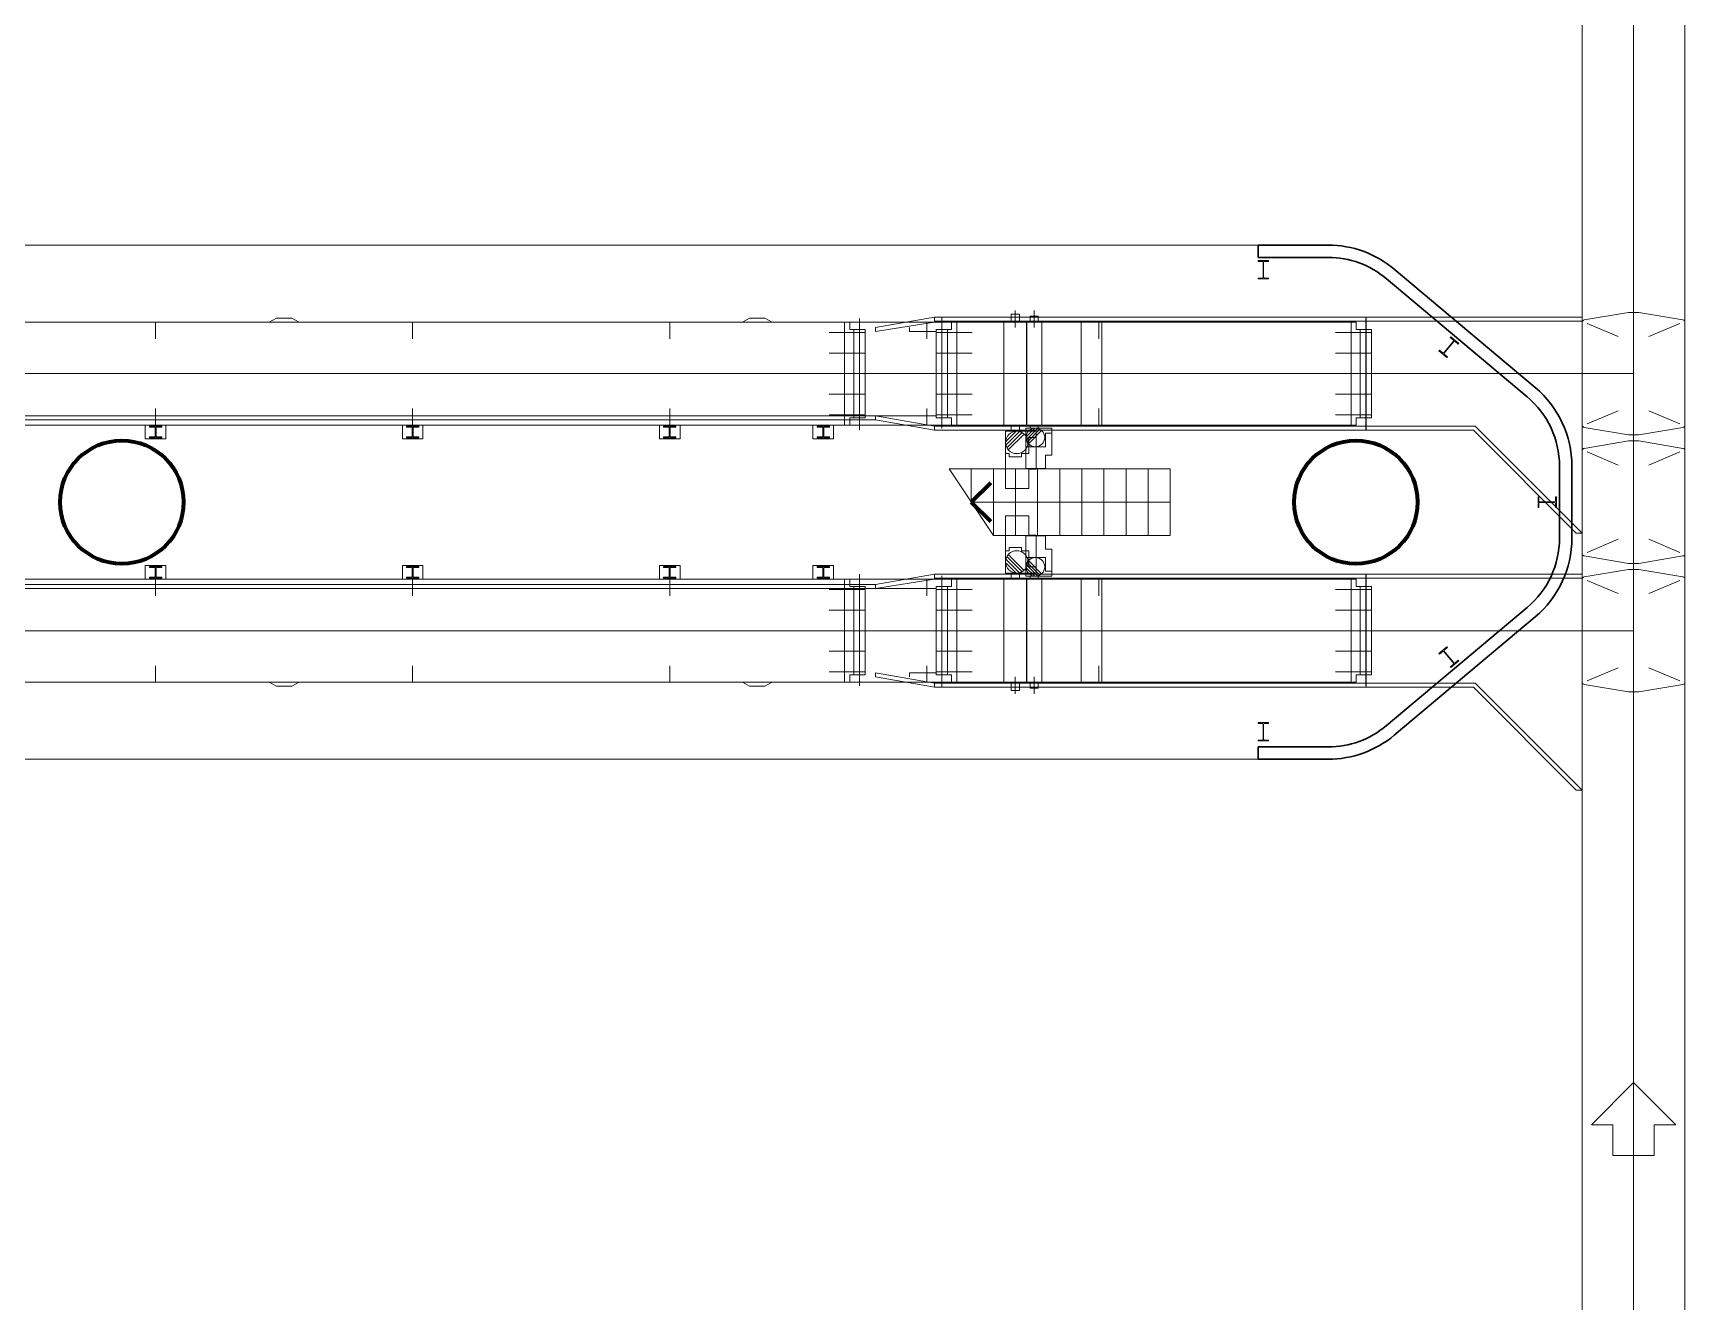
# Model space of a CAD drawing. Header units: metres. Extents: x 1807 to 3745, y 842 to 1968.
# Drawn here: x 3461.14 to 3477.2, y 1492.22 to 1504.56 of the extents above; entities that cross this region are included whole.
import ezdxf

# ---------------------------------------------------------------- set-up
doc = ezdxf.new("R2010")
doc.units = ezdxf.units.M
doc.header["$MEASUREMENT"] = 0
doc.layers.add('Level 1', color=7, linetype='Continuous', lineweight=0)

msp = doc.modelspace()

# ---------------------------------------------------------------- linework, layer by layer
at = {"layer": 'Level 1', "color": 7, "linetype": 'Continuous', "lineweight": 0}
for p, q in [((3476.2, 1576.091), (3476.2, 1451.2)), ((3477.2, 1576.091), (3477.2, 1451.2)), ((3473.73, 1502.5), (3448.37, 1502.5)), ((3475.743, 1501.116), (3474.373, 1502.266)), ((3463.503, 1501.79), (3463.434, 1501.75)), ((3463.503, 1501.79), (3463.653, 1501.79)), ((3463.723, 1501.75), (3463.653, 1501.79)), ((3468.103, 1501.79), (3468.034, 1501.75)), ((3468.103, 1501.79), (3468.253, 1501.79)), ((3468.323, 1501.75), (3468.253, 1501.79)), ((3469.903, 1501.8), (3469.328, 1501.7)), ((3474.1, 1501.8), (3469.903, 1501.8)), ((3469.903, 1501.8), (3469.903, 1501.75)), ((3470.648, 1501.83), (3470.648, 1501.76)), ((3470.728, 1501.83), (3470.648, 1501.83)), ((3470.728, 1501.83), (3470.728, 1501.76)), ((3470.912, 1501.81), (3470.832, 1501.81)), ((3470.832, 1501.81), (3470.832, 1501.76)), ((3470.912, 1501.81), (3470.912, 1501.76)), ((3474.1, 1501.8), (3474.82, 1501.8)), ((3474.1, 1501.8), (3474.1, 1500.7)), ((3474.82, 1501.8), (3476.2, 1501.8)), ((3476.65, 1501.845), (3476.221, 1501.773)), ((3476.75, 1501.845), (3476.65, 1501.845)), ((3476.699, 1501.874), (3476.701, 1501.876)), ((3476.701, 1501.874), (3476.699, 1501.876)), ((3476.75, 1501.845), (3477.179, 1501.773)), ((3473.953, 1501.75), (3448.147, 1501.75)), ((3462.328, 1501.75), (3462.328, 1501.59)), ((3464.828, 1501.75), (3464.828, 1501.59)), ((3467.328, 1501.75), (3467.328, 1501.59)), ((3469.228, 1501.65), (3468.878, 1501.65)), ((3469.078, 1501.75), (3469.028, 1501.75)), ((3469.078, 1501.68), (3469.078, 1501.75)), ((3469.228, 1501.68), (3469.078, 1501.68)), ((3469.228, 1500.82), (3469.228, 1501.68)), ((3469.328, 1501.66), (3469.903, 1501.75)), ((3469.328, 1501.7), (3469.328, 1501.66)), ((3469.659, 1501.7), (3469.659, 1501.66)), ((3469.918, 1501.66), (3469.659, 1501.66)), ((3469.828, 1501.75), (3469.828, 1501.59)), ((3474.1, 1501.76), (3469.903, 1501.76)), ((3469.919, 1501.68), (3469.919, 1500.82)), ((3469.919, 1501.68), (3470.069, 1501.68)), ((3469.919, 1501.65), (3470.269, 1501.65)), ((3470.068, 1501.75), (3470.118, 1501.75)), ((3470.069, 1501.68), (3470.069, 1501.75)), ((3470.788, 1501.76), (3470.588, 1501.76)), ((3470.947, 1501.76), (3470.797, 1501.76)), ((3471.5, 1501.75), (3471.5, 1501.59)), ((3474.153, 1501.65), (3473.803, 1501.65)), ((3474.003, 1501.75), (3473.953, 1501.75)), ((3474.003, 1501.68), (3474.003, 1501.75)), ((3474.153, 1501.68), (3474.003, 1501.68)), ((3474.1, 1501.76), (3474.82, 1501.76)), ((3474.153, 1500.82), (3474.153, 1501.68)), ((3474.82, 1501.76), (3476.2, 1501.76)), ((3476.2, 1500.751), (3476.2, 1501.749)), ((3476.25, 1501.738), (3476.55, 1501.611)), ((3477.15, 1501.738), (3476.85, 1501.611)), ((3477.2, 1500.751), (3477.2, 1501.749)), ((3477.2, 1500.751), (3477.2, 1501.749)), ((3469.228, 1501.45), (3468.878, 1501.45)), ((3469.919, 1501.45), (3470.269, 1501.45)), ((3474.153, 1501.45), (3473.803, 1501.45)), ((3469.228, 1501.25), (3468.878, 1501.25)), ((3469.919, 1501.25), (3470.269, 1501.25)), ((3474.153, 1501.25), (3473.803, 1501.25)), ((3474.821, 1501.249), (3474.819, 1501.251)), ((3474.821, 1501.251), (3474.819, 1501.249)), ((3476.701, 1501.249), (3476.699, 1501.251)), ((3476.701, 1501.251), (3476.699, 1501.249)), ((3476.699, 1501.249), (3476.701, 1501.251)), ((3476.701, 1501.249), (3476.699, 1501.251)), ((3469.228, 1501.05), (3468.878, 1501.05)), ((3469.919, 1501.05), (3470.269, 1501.05)), ((3474.153, 1501.05), (3473.803, 1501.05)), ((3469.918, 1500.84), (3450.328, 1500.84)), ((3462.328, 1500.91), (3462.328, 1500.75)), ((3464.828, 1500.91), (3464.828, 1500.75)), ((3467.328, 1500.91), (3467.328, 1500.75)), ((3469.228, 1500.85), (3468.878, 1500.85)), ((3469.228, 1500.82), (3469.078, 1500.82)), ((3469.078, 1500.82), (3469.078, 1500.75)), ((3469.328, 1500.84), (3469.328, 1500.8)), ((3469.903, 1500.74), (3469.328, 1500.84)), ((3469.828, 1500.91), (3469.828, 1500.75)), ((3469.919, 1500.85), (3470.269, 1500.85)), ((3469.919, 1500.82), (3470.069, 1500.82)), ((3470.069, 1500.82), (3470.069, 1500.75)), ((3471.5, 1500.91), (3471.5, 1500.75)), ((3474.153, 1500.85), (3473.803, 1500.85)), ((3474.153, 1500.82), (3474.003, 1500.82)), ((3474.003, 1500.82), (3474.003, 1500.75)), ((3476.25, 1500.762), (3476.55, 1500.889)), ((3477.15, 1500.762), (3476.85, 1500.889)), ((3473.953, 1500.75), (3448.147, 1500.75)), ((3469.328, 1500.8), (3450.328, 1500.8)), ((3462.228, 1500.616), (3462.228, 1500.75)), ((3462.228, 1500.75), (3462.428, 1500.75)), ((3462.268, 1500.74), (3462.388, 1500.74)), ((3462.268, 1500.74), (3462.268, 1500.73)), ((3462.268, 1500.73), (3462.323, 1500.73)), ((3462.288, 1500.75), (3462.288, 1500.74)), ((3462.323, 1500.73), (3462.323, 1500.636)), ((3462.333, 1500.73), (3462.388, 1500.73)), ((3462.333, 1500.73), (3462.333, 1500.636)), ((3462.368, 1500.75), (3462.368, 1500.74)), ((3462.388, 1500.74), (3462.388, 1500.73)), ((3462.428, 1500.616), (3462.428, 1500.75)), ((3464.728, 1500.616), (3464.728, 1500.75)), ((3464.728, 1500.75), (3464.928, 1500.75)), ((3464.768, 1500.74), (3464.888, 1500.74)), ((3464.768, 1500.74), (3464.768, 1500.73)), ((3464.768, 1500.73), (3464.823, 1500.73)), ((3464.788, 1500.75), (3464.788, 1500.74)), ((3464.823, 1500.73), (3464.823, 1500.636)), ((3464.833, 1500.73), (3464.888, 1500.73)), ((3464.833, 1500.73), (3464.833, 1500.636)), ((3464.868, 1500.75), (3464.868, 1500.74)), ((3464.888, 1500.74), (3464.888, 1500.73)), ((3464.928, 1500.616), (3464.928, 1500.75)), ((3467.228, 1500.616), (3467.228, 1500.75)), ((3467.228, 1500.75), (3467.428, 1500.75)), ((3467.268, 1500.74), (3467.388, 1500.74)), ((3467.268, 1500.74), (3467.268, 1500.73)), ((3467.268, 1500.73), (3467.323, 1500.73)), ((3467.288, 1500.75), (3467.288, 1500.74)), ((3467.323, 1500.73), (3467.323, 1500.636)), ((3467.333, 1500.73), (3467.388, 1500.73)), ((3467.333, 1500.73), (3467.333, 1500.636)), ((3467.368, 1500.75), (3467.368, 1500.74)), ((3467.388, 1500.74), (3467.388, 1500.73)), ((3467.428, 1500.616), (3467.428, 1500.75)), ((3468.72, 1500.616), (3468.72, 1500.75)), ((3468.72, 1500.75), (3468.92, 1500.75)), ((3468.76, 1500.74), (3468.88, 1500.74)), ((3468.76, 1500.74), (3468.76, 1500.73)), ((3468.76, 1500.73), (3468.815, 1500.73)), ((3468.78, 1500.75), (3468.78, 1500.74)), ((3468.815, 1500.73), (3468.815, 1500.636)), ((3468.825, 1500.73), (3468.88, 1500.73)), ((3468.825, 1500.73), (3468.825, 1500.636)), ((3468.86, 1500.75), (3468.86, 1500.74)), ((3468.88, 1500.74), (3468.88, 1500.73)), ((3468.92, 1500.616), (3468.92, 1500.75)), ((3469.078, 1500.75), (3469.028, 1500.75)), ((3469.328, 1500.8), (3469.903, 1500.7)), ((3474.1, 1500.74), (3469.903, 1500.74)), ((3469.903, 1500.74), (3469.903, 1500.7)), ((3474.1, 1500.7), (3469.903, 1500.7)), ((3470.068, 1500.75), (3470.118, 1500.75)), ((3470.788, 1500.74), (3470.588, 1500.74)), ((3470.592, 1500.69), (3470.592, 1500.472)), ((3470.592, 1500.69), (3470.892, 1500.69)), ((3470.593, 1500.587), (3470.696, 1500.69)), ((3470.596, 1500.554), (3470.728, 1500.687)), ((3470.606, 1500.529), (3470.754, 1500.677)), ((3470.62, 1500.508), (3470.774, 1500.662)), ((3470.648, 1500.74), (3470.648, 1500.69)), ((3470.728, 1500.74), (3470.728, 1500.69)), ((3470.792, 1500.72), (3470.792, 1500.538)), ((3470.792, 1500.72), (3471.042, 1500.72)), ((3470.792, 1500.633), (3470.879, 1500.72)), ((3470.795, 1500.607), (3470.905, 1500.717)), ((3470.947, 1500.74), (3470.797, 1500.74)), ((3470.803, 1500.585), (3470.927, 1500.709)), ((3470.815, 1500.568), (3470.944, 1500.697)), ((3470.832, 1500.74), (3470.832, 1500.72)), ((3470.892, 1500.69), (3470.892, 1500.63)), ((3470.912, 1500.74), (3470.912, 1500.72)), ((3470.982, 1500.67), (3471.042, 1500.67)), ((3470.982, 1500.67), (3470.982, 1500.538)), ((3471.042, 1500.72), (3471.042, 1500.67)), ((3474.003, 1500.75), (3473.953, 1500.75)), ((3474.1, 1500.74), (3474.82, 1500.74)), ((3474.1, 1500.7), (3474.82, 1500.7)), ((3474.82, 1500.74), (3475.16, 1500.74)), ((3474.82, 1500.7), (3475.143, 1500.7)), ((3475.143, 1500.7), (3476.143, 1499.7)), ((3475.16, 1500.74), (3476.2, 1499.7)), ((3476.65, 1500.655), (3476.221, 1500.727)), ((3476.75, 1500.655), (3477.179, 1500.727)), ((3462.228, 1500.616), (3462.428, 1500.616)), ((3462.268, 1500.636), (3462.268, 1500.626)), ((3462.268, 1500.636), (3462.323, 1500.636)), ((3462.268, 1500.626), (3462.388, 1500.626)), ((3462.333, 1500.636), (3462.388, 1500.636)), ((3462.388, 1500.636), (3462.388, 1500.626)), ((3464.728, 1500.616), (3464.928, 1500.616)), ((3464.768, 1500.636), (3464.768, 1500.626)), ((3464.768, 1500.636), (3464.823, 1500.636)), ((3464.768, 1500.626), (3464.888, 1500.626)), ((3464.833, 1500.636), (3464.888, 1500.636)), ((3464.888, 1500.636), (3464.888, 1500.626)), ((3467.228, 1500.616), (3467.428, 1500.616)), ((3467.268, 1500.636), (3467.268, 1500.626)), ((3467.268, 1500.636), (3467.323, 1500.636)), ((3467.268, 1500.626), (3467.388, 1500.626)), ((3467.333, 1500.636), (3467.388, 1500.636)), ((3467.388, 1500.636), (3467.388, 1500.626)), ((3468.72, 1500.616), (3468.92, 1500.616)), ((3468.76, 1500.636), (3468.76, 1500.626)), ((3468.76, 1500.636), (3468.815, 1500.636)), ((3468.76, 1500.626), (3468.88, 1500.626)), ((3468.825, 1500.636), (3468.88, 1500.636)), ((3468.88, 1500.636), (3468.88, 1500.626)), ((3470.792, 1500.538), (3470.982, 1500.538)), ((3470.82, 1500.63), (3470.892, 1500.63)), ((3470.82, 1500.63), (3470.82, 1500.472)), ((3476.2, 1499.501), (3476.2, 1500.499)), ((3476.65, 1500.595), (3476.221, 1500.523)), ((3476.75, 1500.655), (3476.65, 1500.655)), ((3476.75, 1500.595), (3476.65, 1500.595)), ((3476.699, 1500.624), (3476.701, 1500.626)), ((3476.701, 1500.624), (3476.699, 1500.626)), ((3476.75, 1500.595), (3477.179, 1500.523)), ((3477.2, 1499.501), (3477.2, 1500.499)), ((3477.2, 1499.501), (3477.2, 1500.499)), ((3470.592, 1500.472), (3470.628, 1500.472)), ((3470.628, 1500.472), (3470.628, 1500.442)), ((3470.628, 1500.442), (3470.749, 1500.442)), ((3470.748, 1500.472), (3470.748, 1500.442)), ((3470.748, 1500.472), (3470.82, 1500.472)), ((3476.1, 1499.65), (3476.1, 1500.35)), ((3476.25, 1500.488), (3476.55, 1500.361)), ((3477.15, 1500.488), (3476.85, 1500.361)), ((3470.26, 1500), (3472.195, 1500)), ((3476.699, 1499.999), (3476.701, 1500.001)), ((3476.701, 1499.999), (3476.699, 1500.001)), ((3476.143, 1499.7), (3476.2, 1499.7)), ((3470.628, 1499.558), (3470.749, 1499.558)), ((3470.628, 1499.528), (3470.628, 1499.558)), ((3470.748, 1499.528), (3470.748, 1499.558)), ((3476.25, 1499.512), (3476.55, 1499.639)), ((3477.15, 1499.512), (3476.85, 1499.639)), ((3462.228, 1499.384), (3462.228, 1499.25)), ((3462.228, 1499.384), (3462.428, 1499.384)), ((3462.268, 1499.374), (3462.388, 1499.374)), ((3462.268, 1499.364), (3462.268, 1499.374)), ((3462.388, 1499.364), (3462.388, 1499.374)), ((3462.428, 1499.384), (3462.428, 1499.25)), ((3464.728, 1499.384), (3464.728, 1499.25)), ((3464.728, 1499.384), (3464.928, 1499.384)), ((3464.768, 1499.374), (3464.888, 1499.374)), ((3464.768, 1499.364), (3464.768, 1499.374)), ((3464.888, 1499.364), (3464.888, 1499.374)), ((3464.928, 1499.384), (3464.928, 1499.25)), ((3467.228, 1499.384), (3467.228, 1499.25)), ((3467.228, 1499.384), (3467.428, 1499.384)), ((3467.268, 1499.374), (3467.388, 1499.374)), ((3467.268, 1499.364), (3467.268, 1499.374)), ((3467.388, 1499.364), (3467.388, 1499.374)), ((3467.428, 1499.384), (3467.428, 1499.25)), ((3468.72, 1499.384), (3468.72, 1499.25)), ((3468.72, 1499.384), (3468.92, 1499.384)), ((3468.76, 1499.374), (3468.88, 1499.374)), ((3468.76, 1499.364), (3468.76, 1499.374)), ((3468.88, 1499.364), (3468.88, 1499.374)), ((3468.92, 1499.384), (3468.92, 1499.25)), ((3470.592, 1499.528), (3470.628, 1499.528)), ((3470.592, 1499.31), (3470.592, 1499.528)), ((3470.593, 1499.413), (3470.696, 1499.31)), ((3470.596, 1499.446), (3470.728, 1499.313)), ((3470.606, 1499.471), (3470.754, 1499.323)), ((3470.62, 1499.492), (3470.774, 1499.337)), ((3470.748, 1499.528), (3470.82, 1499.528)), ((3470.792, 1499.462), (3470.982, 1499.462)), ((3470.792, 1499.28), (3470.792, 1499.462)), ((3470.795, 1499.393), (3470.905, 1499.283)), ((3470.803, 1499.414), (3470.927, 1499.291)), ((3470.815, 1499.432), (3470.944, 1499.303)), ((3470.82, 1499.37), (3470.82, 1499.528)), ((3470.982, 1499.33), (3470.982, 1499.462)), ((3476.65, 1499.405), (3476.221, 1499.477)), ((3476.75, 1499.405), (3476.65, 1499.405)), ((3476.699, 1499.374), (3476.701, 1499.376)), ((3476.701, 1499.374), (3476.699, 1499.376)), ((3476.75, 1499.405), (3477.179, 1499.477)), ((3473.953, 1499.25), (3449.589, 1499.25)), ((3462.228, 1499.25), (3462.428, 1499.25)), ((3462.268, 1499.364), (3462.323, 1499.364)), ((3462.268, 1499.27), (3462.323, 1499.27)), ((3462.268, 1499.26), (3462.268, 1499.27)), ((3462.268, 1499.26), (3462.388, 1499.26)), ((3462.288, 1499.25), (3462.288, 1499.26)), ((3462.323, 1499.27), (3462.323, 1499.364)), ((3462.328, 1499.09), (3462.328, 1499.25)), ((3462.333, 1499.364), (3462.388, 1499.364)), ((3462.333, 1499.27), (3462.333, 1499.364)), ((3462.333, 1499.27), (3462.388, 1499.27)), ((3462.368, 1499.25), (3462.368, 1499.26)), ((3462.388, 1499.26), (3462.388, 1499.27)), ((3464.728, 1499.25), (3464.928, 1499.25)), ((3464.768, 1499.364), (3464.823, 1499.364)), ((3464.768, 1499.27), (3464.823, 1499.27)), ((3464.768, 1499.26), (3464.768, 1499.27)), ((3464.768, 1499.26), (3464.888, 1499.26)), ((3464.788, 1499.25), (3464.788, 1499.26)), ((3464.823, 1499.27), (3464.823, 1499.364)), ((3464.828, 1499.09), (3464.828, 1499.25)), ((3464.833, 1499.364), (3464.888, 1499.364)), ((3464.833, 1499.27), (3464.833, 1499.364)), ((3464.833, 1499.27), (3464.888, 1499.27)), ((3464.868, 1499.25), (3464.868, 1499.26)), ((3464.888, 1499.26), (3464.888, 1499.27)), ((3467.228, 1499.25), (3467.428, 1499.25)), ((3467.268, 1499.364), (3467.323, 1499.364)), ((3467.268, 1499.27), (3467.323, 1499.27)), ((3467.268, 1499.26), (3467.268, 1499.27)), ((3467.268, 1499.26), (3467.388, 1499.26)), ((3467.288, 1499.25), (3467.288, 1499.26)), ((3467.323, 1499.27), (3467.323, 1499.364)), ((3467.328, 1499.09), (3467.328, 1499.25)), ((3467.333, 1499.364), (3467.388, 1499.364)), ((3467.333, 1499.27), (3467.333, 1499.364)), ((3467.333, 1499.27), (3467.388, 1499.27)), ((3467.368, 1499.25), (3467.368, 1499.26)), ((3467.388, 1499.26), (3467.388, 1499.27)), ((3468.72, 1499.25), (3468.92, 1499.25)), ((3468.76, 1499.364), (3468.815, 1499.364)), ((3468.76, 1499.27), (3468.815, 1499.27)), ((3468.76, 1499.26), (3468.76, 1499.27)), ((3468.76, 1499.26), (3468.88, 1499.26)), ((3468.78, 1499.25), (3468.78, 1499.26)), ((3468.815, 1499.27), (3468.815, 1499.364)), ((3468.825, 1499.364), (3468.88, 1499.364)), ((3468.825, 1499.27), (3468.825, 1499.364)), ((3468.825, 1499.27), (3468.88, 1499.27)), ((3468.86, 1499.25), (3468.86, 1499.26)), ((3468.88, 1499.26), (3468.88, 1499.27)), ((3469.078, 1499.25), (3469.028, 1499.25)), ((3469.078, 1499.18), (3469.078, 1499.25)), ((3469.903, 1499.3), (3469.328, 1499.2)), ((3469.328, 1499.16), (3469.903, 1499.25)), ((3469.828, 1499.09), (3469.828, 1499.25)), ((3474.1, 1499.3), (3469.903, 1499.3)), ((3469.903, 1499.3), (3469.903, 1499.25)), ((3474.1, 1499.26), (3469.903, 1499.26)), ((3470.068, 1499.25), (3470.118, 1499.25)), ((3470.069, 1499.18), (3470.069, 1499.25)), ((3470.788, 1499.26), (3470.588, 1499.26)), ((3470.592, 1499.31), (3470.892, 1499.31)), ((3470.648, 1499.26), (3470.648, 1499.31)), ((3470.728, 1499.26), (3470.728, 1499.31)), ((3470.792, 1499.366), (3470.879, 1499.28)), ((3470.792, 1499.28), (3471.042, 1499.28)), ((3470.947, 1499.26), (3470.797, 1499.26)), ((3470.82, 1499.37), (3470.892, 1499.37)), ((3470.832, 1499.26), (3470.832, 1499.28)), ((3470.892, 1499.31), (3470.892, 1499.37)), ((3470.912, 1499.26), (3470.912, 1499.28)), ((3470.982, 1499.33), (3471.042, 1499.33)), ((3471.042, 1499.28), (3471.042, 1499.33)), ((3471.5, 1499.25), (3471.5, 1499.09)), ((3474.003, 1499.25), (3473.953, 1499.25)), ((3474.003, 1499.18), (3474.003, 1499.25)), ((3474.1, 1499.3), (3474.82, 1499.3)), ((3474.1, 1499.3), (3474.1, 1498.2)), ((3474.1, 1499.26), (3474.82, 1499.26)), ((3474.82, 1499.3), (3476.2, 1499.3)), ((3474.82, 1499.26), (3476.2, 1499.26)), ((3476.2, 1498.251), (3476.2, 1499.249)), ((3476.65, 1499.345), (3476.221, 1499.273)), ((3476.25, 1499.238), (3476.55, 1499.111)), ((3476.75, 1499.345), (3476.65, 1499.345)), ((3476.75, 1499.345), (3477.179, 1499.273)), ((3477.15, 1499.238), (3476.85, 1499.111)), ((3477.2, 1498.251), (3477.2, 1499.249)), ((3477.2, 1498.251), (3477.2, 1499.249)), ((3469.328, 1499.2), (3450.328, 1499.2)), ((3469.918, 1499.16), (3450.328, 1499.16)), ((3469.228, 1499.15), (3468.878, 1499.15)), ((3469.228, 1499.18), (3469.078, 1499.18)), ((3469.228, 1499.18), (3469.228, 1498.32)), ((3469.328, 1499.2), (3469.328, 1499.16)), ((3469.919, 1498.32), (3469.919, 1499.18)), ((3469.919, 1499.18), (3470.069, 1499.18)), ((3469.919, 1499.15), (3470.269, 1499.15)), ((3474.153, 1499.15), (3473.803, 1499.15)), ((3474.153, 1499.18), (3474.003, 1499.18)), ((3474.153, 1499.18), (3474.153, 1498.32)), ((3469.228, 1498.95), (3468.878, 1498.95)), ((3469.919, 1498.95), (3470.269, 1498.95)), ((3474.153, 1498.95), (3473.803, 1498.95)), ((3469.228, 1498.75), (3468.878, 1498.75)), ((3469.919, 1498.75), (3470.269, 1498.75)), ((3474.153, 1498.75), (3473.803, 1498.75)), ((3474.373, 1497.734), (3475.743, 1498.884)), ((3474.821, 1498.749), (3474.819, 1498.751)), ((3474.821, 1498.751), (3474.819, 1498.749)), ((3476.701, 1498.749), (3476.699, 1498.751)), ((3476.701, 1498.751), (3476.699, 1498.749)), ((3476.699, 1498.749), (3476.701, 1498.751)), ((3476.701, 1498.749), (3476.699, 1498.751)), ((3462.328, 1498.25), (3462.328, 1498.41)), ((3464.828, 1498.25), (3464.828, 1498.41)), ((3467.328, 1498.25), (3467.328, 1498.41)), ((3469.228, 1498.55), (3468.878, 1498.55)), ((3469.828, 1498.25), (3469.828, 1498.41)), ((3469.919, 1498.55), (3470.269, 1498.55)), ((3471.5, 1498.41), (3471.5, 1498.25)), ((3474.153, 1498.55), (3473.803, 1498.55)), ((3473.953, 1498.25), (3448.147, 1498.25)), ((3463.503, 1498.21), (3463.434, 1498.25)), ((3463.723, 1498.25), (3463.653, 1498.21)), ((3468.103, 1498.21), (3468.034, 1498.25)), ((3468.323, 1498.25), (3468.253, 1498.21)), ((3469.228, 1498.35), (3468.878, 1498.35)), ((3469.078, 1498.25), (3469.028, 1498.25)), ((3469.228, 1498.32), (3469.078, 1498.32)), ((3469.078, 1498.32), (3469.078, 1498.25)), ((3469.328, 1498.34), (3469.328, 1498.3)), ((3469.903, 1498.24), (3469.328, 1498.34)), ((3469.328, 1498.3), (3469.903, 1498.2)), ((3469.659, 1498.3), (3469.659, 1498.34)), ((3469.918, 1498.34), (3469.659, 1498.34)), ((3469.919, 1498.35), (3470.269, 1498.35)), ((3469.919, 1498.32), (3470.069, 1498.32)), ((3470.068, 1498.25), (3470.118, 1498.25)), ((3470.069, 1498.32), (3470.069, 1498.25)), ((3474.153, 1498.35), (3473.803, 1498.35)), ((3474.003, 1498.25), (3473.953, 1498.25)), ((3474.153, 1498.32), (3474.003, 1498.32)), ((3474.003, 1498.32), (3474.003, 1498.25)), ((3476.25, 1498.262), (3476.55, 1498.389)), ((3477.15, 1498.262), (3476.85, 1498.389)), ((3463.503, 1498.21), (3463.653, 1498.21)), ((3468.103, 1498.21), (3468.253, 1498.21)), ((3474.1, 1498.24), (3469.903, 1498.24)), ((3469.903, 1498.24), (3469.903, 1498.2)), ((3474.1, 1498.2), (3469.903, 1498.2)), ((3470.788, 1498.24), (3470.588, 1498.24)), ((3470.648, 1498.17), (3470.648, 1498.24)), ((3470.728, 1498.17), (3470.648, 1498.17)), ((3470.728, 1498.17), (3470.728, 1498.24)), ((3470.947, 1498.24), (3470.797, 1498.24)), ((3470.832, 1498.19), (3470.832, 1498.24)), ((3470.912, 1498.19), (3470.832, 1498.19)), ((3470.912, 1498.19), (3470.912, 1498.24)), ((3474.1, 1498.24), (3474.82, 1498.24)), ((3474.1, 1498.2), (3474.82, 1498.2)), ((3474.82, 1498.24), (3475.16, 1498.24)), ((3474.82, 1498.2), (3475.143, 1498.2)), ((3475.143, 1498.2), (3476.143, 1497.2)), ((3475.16, 1498.24), (3476.2, 1497.2)), ((3476.65, 1498.155), (3476.221, 1498.226)), ((3476.75, 1498.155), (3476.65, 1498.155)), ((3476.75, 1498.155), (3477.179, 1498.226)), ((3448.37, 1497.5), (3473.73, 1497.5)), ((3476.143, 1497.2), (3476.2, 1497.2)), ((3476.29, 1493.945), (3476.7, 1494.355)), ((3476.699, 1494.354), (3476.701, 1494.356)), ((3476.701, 1494.354), (3476.699, 1494.356)), ((3477.11, 1493.945), (3476.7, 1494.355)), ((3476.29, 1493.945), (3476.5, 1493.945)), ((3476.5, 1493.645), (3476.5, 1493.945)), ((3476.699, 1493.999), (3476.701, 1494.001)), ((3476.701, 1493.999), (3476.699, 1494.001)), ((3476.9, 1493.945), (3477.11, 1493.945)), ((3476.9, 1493.645), (3476.9, 1493.945)), ((3476.5, 1493.645), (3476.9, 1493.645))]:
    msp.add_line(p, q, dxfattribs=at)
at = {"layer": 'Level 1', "color": 7, "linetype": 'Continuous', "lineweight": 0, "ltscale": 4}
for p, q in [((3476.7, 1576.091), (3476.7, 1451.2)), ((3469.173, 1500.7), (3469.173, 1501.785)), ((3469.974, 1501.8), (3469.974, 1500.715)), ((3470.688, 1501.7), (3470.688, 1501.864)), ((3470.872, 1501.7), (3470.872, 1501.864)), ((3474.098, 1500.7), (3474.098, 1501.785)), ((3469.028, 1500.75), (3469.028, 1501.75)), ((3469.118, 1500.82), (3469.118, 1501.68)), ((3470.029, 1501.68), (3470.029, 1500.82)), ((3470.119, 1501.75), (3470.119, 1500.75)), ((3470.575, 1501.75), (3470.575, 1500.75)), ((3470.797, 1501.75), (3470.797, 1500.75)), ((3470.801, 1501.75), (3470.801, 1500.75)), ((3470.947, 1501.75), (3470.947, 1500.75)), ((3471.328, 1501.75), (3471.328, 1500.75)), ((3471.528, 1501.75), (3471.528, 1500.75)), ((3473.953, 1500.75), (3473.953, 1501.75)), ((3474.043, 1500.82), (3474.043, 1501.68)), ((3447.28, 1501.25), (3474.82, 1501.25)), ((3476.7, 1501.25), (3474.82, 1501.25)), ((3471.042, 1500.67), (3471.042, 1500.458)), ((3470.792, 1500.326), (3470.792, 1500.538)), ((3470.892, 1500.63), (3470.892, 1500.322)), ((3470.592, 1500.134), (3470.592, 1500.472)), ((3470.982, 1500.458), (3470.982, 1500.326)), ((3470.982, 1500.458), (3471.042, 1500.458)), ((3470.982, 1500.326), (3470.792, 1500.326)), ((3470.82, 1500.322), (3470.82, 1500.134)), ((3470.82, 1500.322), (3470.892, 1500.322)), ((3470.82, 1500.134), (3470.592, 1500.134)), ((3470.592, 1499.866), (3470.592, 1499.528)), ((3470.82, 1499.866), (3470.592, 1499.866)), ((3470.82, 1499.678), (3470.82, 1499.866)), ((3470.792, 1499.674), (3470.792, 1499.462)), ((3470.982, 1499.674), (3470.792, 1499.674)), ((3470.82, 1499.678), (3470.892, 1499.678)), ((3470.892, 1499.37), (3470.892, 1499.678)), ((3470.982, 1499.542), (3470.982, 1499.674)), ((3470.982, 1499.542), (3471.042, 1499.542)), ((3471.042, 1499.33), (3471.042, 1499.542)), ((3469.028, 1499.25), (3469.028, 1498.25)), ((3469.173, 1499.3), (3469.173, 1498.215)), ((3469.974, 1498.2), (3469.974, 1499.285)), ((3470.119, 1498.25), (3470.119, 1499.25)), ((3470.575, 1498.25), (3470.575, 1499.25)), ((3470.797, 1498.25), (3470.797, 1499.25)), ((3470.801, 1498.25), (3470.801, 1499.25)), ((3470.947, 1498.25), (3470.947, 1499.25)), ((3471.328, 1499.25), (3471.328, 1498.25)), ((3471.528, 1499.25), (3471.528, 1498.25)), ((3473.953, 1499.25), (3473.953, 1498.25)), ((3474.098, 1499.3), (3474.098, 1498.215)), ((3469.118, 1499.18), (3469.118, 1498.32)), ((3470.029, 1498.32), (3470.029, 1499.18)), ((3474.043, 1499.18), (3474.043, 1498.32)), ((3447.28, 1498.75), (3474.82, 1498.75)), ((3476.7, 1498.75), (3474.82, 1498.75)), ((3470.688, 1498.3), (3470.688, 1498.136)), ((3470.872, 1498.3), (3470.872, 1498.136))]:
    msp.add_line(p, q, dxfattribs=at)
at = {"layer": 'Level 1', "color": 7, "linetype": 'Continuous', "lineweight": 30}
for p, q in [((3473.73, 1502.5), (3473.05, 1502.5)), ((3473.05, 1502.5), (3473.05, 1502.38)), ((3473.05, 1502.38), (3473.73, 1502.38)), ((3475.743, 1501.116), (3474.373, 1502.266)), ((3474.296, 1502.174), (3475.666, 1501.024)), ((3475.98, 1500.35), (3475.98, 1499.65)), ((3476.1, 1499.65), (3476.1, 1500.35)), ((3475.666, 1498.976), (3474.296, 1497.826)), ((3474.373, 1497.734), (3475.743, 1498.884)), ((3473.73, 1497.62), (3473.05, 1497.62)), ((3473.05, 1497.62), (3473.05, 1497.5)), ((3473.05, 1497.5), (3473.73, 1497.5))]:
    msp.add_line(p, q, dxfattribs=at)
at = {"layer": 'Level 1', "color": 7, "linetype": 'Continuous', "lineweight": 13}
for p, q in [((3473.05, 1502.35), (3473.151, 1502.35)), ((3473.05, 1502.342), (3473.05, 1502.35)), ((3473.091, 1502.342), (3473.05, 1502.342)), ((3473.098, 1502.188), (3473.098, 1502.334)), ((3473.103, 1502.334), (3473.103, 1502.188)), ((3473.151, 1502.342), (3473.11, 1502.342)), ((3473.151, 1502.35), (3473.151, 1502.342)), ((3473.05, 1502.172), (3473.05, 1502.18)), ((3473.05, 1502.18), (3473.091, 1502.18)), ((3473.151, 1502.172), (3473.05, 1502.172)), ((3473.11, 1502.18), (3473.151, 1502.18)), ((3473.151, 1502.18), (3473.151, 1502.172)), ((3474.808, 1501.472), (3474.813, 1501.479)), ((3474.886, 1501.407), (3474.808, 1501.472)), ((3474.813, 1501.479), (3474.845, 1501.452)), ((3474.855, 1501.453), (3474.95, 1501.566)), ((3474.953, 1501.563), (3474.859, 1501.45)), ((3474.917, 1501.603), (3474.923, 1501.609)), ((3474.949, 1501.576), (3474.917, 1501.603)), ((3474.923, 1501.609), (3475, 1501.543)), ((3474.995, 1501.537), (3474.964, 1501.564)), ((3475, 1501.543), (3474.995, 1501.537)), ((3474.86, 1501.439), (3474.891, 1501.413)), ((3474.891, 1501.413), (3474.886, 1501.407)), ((3470.475, 1499.675), (3470.045, 1500.325)), ((3470.045, 1500.325), (3472.195, 1500.325)), ((3470.26, 1500.325), (3470.26, 1500)), ((3470.475, 1499.675), (3470.475, 1500.325)), ((3470.69, 1499.675), (3470.69, 1500.325)), ((3470.905, 1499.675), (3470.905, 1500.325)), ((3471.12, 1499.675), (3471.12, 1500.325)), ((3471.335, 1499.675), (3471.335, 1500.325)), ((3471.55, 1499.675), (3471.55, 1500.325)), ((3471.765, 1499.675), (3471.765, 1500.325)), ((3471.98, 1499.675), (3471.98, 1500.325)), ((3472.195, 1499.675), (3472.195, 1500.325)), ((3475.772, 1499.949), (3475.772, 1500.051)), ((3475.772, 1500.051), (3475.78, 1500.051)), ((3475.78, 1500.051), (3475.78, 1500.01)), ((3475.942, 1500.01), (3475.942, 1500.051)), ((3475.942, 1500.051), (3475.95, 1500.051)), ((3475.95, 1500.051), (3475.95, 1499.949)), ((3475.78, 1499.949), (3475.772, 1499.949)), ((3475.78, 1499.99), (3475.78, 1499.949)), ((3475.788, 1500.002), (3475.934, 1500.002)), ((3475.934, 1499.998), (3475.788, 1499.998)), ((3475.942, 1499.949), (3475.942, 1499.99)), ((3475.95, 1499.949), (3475.942, 1499.949)), ((3470.475, 1499.675), (3472.195, 1499.675)), ((3474.886, 1498.593), (3474.808, 1498.528)), ((3474.86, 1498.561), (3474.891, 1498.587)), ((3474.891, 1498.587), (3474.886, 1498.593)), ((3474.808, 1498.528), (3474.813, 1498.521)), ((3474.813, 1498.521), (3474.845, 1498.548)), ((3474.855, 1498.547), (3474.95, 1498.434)), ((3474.953, 1498.437), (3474.859, 1498.55)), ((3474.949, 1498.424), (3474.917, 1498.397)), ((3474.923, 1498.391), (3475, 1498.457)), ((3474.995, 1498.463), (3474.964, 1498.436)), ((3475, 1498.457), (3474.995, 1498.463)), ((3474.917, 1498.397), (3474.923, 1498.391)), ((3473.05, 1497.848), (3473.05, 1497.856)), ((3473.05, 1497.856), (3473.151, 1497.856)), ((3473.091, 1497.848), (3473.05, 1497.848)), ((3473.098, 1497.693), (3473.098, 1497.84)), ((3473.103, 1497.84), (3473.103, 1497.693)), ((3473.151, 1497.848), (3473.111, 1497.848)), ((3473.151, 1497.856), (3473.151, 1497.848)), ((3473.05, 1497.678), (3473.05, 1497.686)), ((3473.05, 1497.686), (3473.091, 1497.686)), ((3473.151, 1497.678), (3473.05, 1497.678)), ((3473.111, 1497.686), (3473.151, 1497.686)), ((3473.151, 1497.686), (3473.151, 1497.678))]:
    msp.add_line(p, q, dxfattribs=at)
at = {"layer": 'Level 1', "color": 7, "linetype": 'Continuous', "lineweight": 70}
for p, q in [((3470.26, 1500), (3470.449, 1500.189)), ((3470.449, 1499.811), (3470.26, 1500))]:
    msp.add_line(p, q, dxfattribs=at)
at = {"layer": 'Level 1', "color": 7, "linetype": 'Continuous', "lineweight": 0}
for centre, radius in [((3470.702, 1500.581), 0.109), ((3470.883, 1500.629), 0.091), ((3470.702, 1499.419), 0.109), ((3470.883, 1499.371), 0.091)]:
    msp.add_circle(centre, radius, dxfattribs=at)
at = {"layer": 'Level 1', "color": 7, "linetype": 'Continuous', "lineweight": 70}
for centre in [(3462, 1500), (3474, 1500)]:
    msp.add_circle(centre, 0.6, dxfattribs=at)
at = {"layer": 'Level 1', "color": 7, "linetype": 'Continuous', "lineweight": 0}
for centre, radius, start, end in [((3473.73, 1501.5), 1, 49.9895, 90), ((3476.225, 1501.749), 0.025, 99.4622, 180), ((3477.175, 1501.749), 0.025, 0, 80.5378), ((3475.1, 1500.35), 1, 0, 49.9899), ((3476.225, 1500.751), 0.025, 180, 260.5376), ((3477.175, 1500.751), 0.025, 279.4624, 0), ((3476.225, 1500.499), 0.025, 99.4622, 180), ((3477.175, 1500.499), 0.025, 0, 80.5378), ((3475.1, 1499.65), 1, 310.0105, 0), ((3476.225, 1499.501), 0.025, 180, 260.5376), ((3477.175, 1499.501), 0.025, 279.4624, 0), ((3476.225, 1499.249), 0.025, 99.4622, 180), ((3477.175, 1499.249), 0.025, 0, 80.5378), ((3476.225, 1498.251), 0.025, 180, 260.5376), ((3477.175, 1498.251), 0.025, 279.4624, 0), ((3473.73, 1498.5), 1, 270, 310.0101)]:
    msp.add_arc(centre, radius, start, end, dxfattribs=at)
at = {"layer": 'Level 1', "color": 7, "linetype": 'Continuous', "lineweight": 30}
for centre, radius, start, end in [((3473.73, 1501.5), 1, 49.9904, 89.9991), ((3473.73, 1501.5), 0.88, 49.9904, 89.9991), ((3475.1, 1500.35), 0.88, 359.9989, 49.9901), ((3475.1, 1500.35), 1, 359.9989, 49.9901), ((3475.1, 1499.65), 0.88, 310.0105, 359.9992), ((3475.1, 1499.65), 1, 310.0105, 359.9992), ((3473.73, 1498.5), 0.88, 270.0003, 310.0096), ((3473.73, 1498.5), 1, 270.0003, 310.0096)]:
    msp.add_arc(centre, radius, start, end, dxfattribs=at)
at = {"layer": 'Level 1', "color": 7, "linetype": 'Continuous', "lineweight": 13}
for centre, start, end in [((3473.091, 1502.334), 0, 90), ((3473.11, 1502.334), 90, 180), ((3473.091, 1502.188), 270, 0), ((3473.11, 1502.188), 180, 270), ((3474.944, 1501.571), 320, 50), ((3474.959, 1501.558), 50, 140), ((3474.85, 1501.458), 230, 320), ((3474.865, 1501.445), 140, 230), ((3475.788, 1500.01), 180, 270), ((3475.788, 1499.99), 90, 180), ((3475.934, 1500.01), 270, 0), ((3475.934, 1499.99), 0, 90), ((3474.85, 1498.542), 40, 130), ((3474.865, 1498.555), 130, 220), ((3474.944, 1498.429), 310, 40), ((3474.959, 1498.442), 220, 310), ((3473.091, 1497.84), 0, 90), ((3473.111, 1497.84), 90, 180), ((3473.091, 1497.693), 270, 0), ((3473.111, 1497.693), 180, 270)]:
    msp.add_arc(centre, 0.0076, start, end, dxfattribs=at)

doc.saveas('drawing.dxf')
